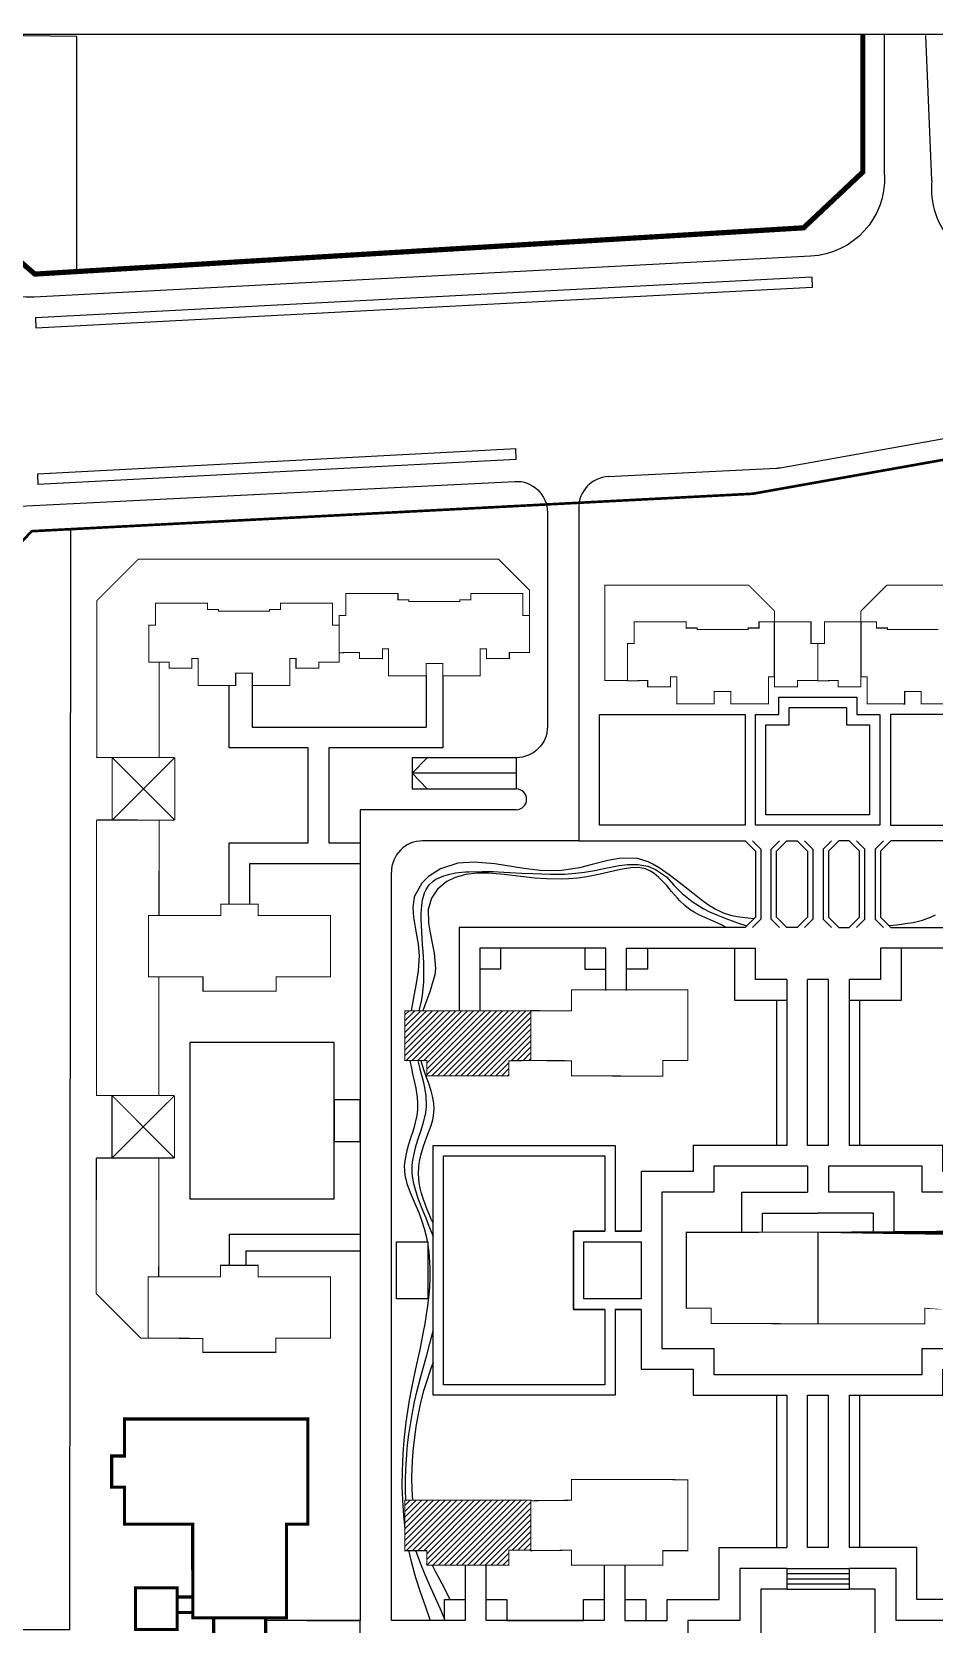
# Model space of a CAD drawing. Extents: x 164940 to 3842273, y 640355 to 1124023.
# Drawn here: x 3626102 to 3629571, y 1086024 to 1092145 of the extents above; entities that cross this region are included whole.
import ezdxf

# ---------------------------------------------------------------- set-up
doc = ezdxf.new("R2010")
doc.units = 0
doc.header["$LTSCALE"] = 1000
doc.header["$MEASUREMENT"] = 0
for name, pattern in [('238400', [0.8, 0.5, -0.3]), ('ACAD_ISO04W100', [30.5, 24, -3, 0.5, -3]), ('DASH', [0.35, 0.25, -0.1])]:
    doc.linetypes.add(name, pattern=pattern)
for name, color, linetype in [('HACTH', 8, 'Continuous'), ('l-123', 7, 'Continuous'), ('ROAD', 4, 'Continuous'), ('T-房间', 7, 'Continuous'), ('商业建筑', 7, 'Continuous'), ('地裂缝坐标戳', 130, 'Continuous'), ('红线', 1, 'Continuous'), ('道牙', 3, 'Continuous')]:
    doc.layers.add(name, color=color, linetype=linetype)
pattern_1 = [(45, (3328025.335582726, 1110707.083654269), (-11.22532015133644, 11.22532015133644), [])]

msp = doc.modelspace()

# ---------------------------------------------------------------- hatches: boundary and pattern name
at = {"layer": 'HACTH'}
h = msp.add_hatch(dxfattribs=at)
h.set_pattern_fill('ANSI31', color=6, scale=10, style=0)
h.set_pattern_definition(pattern_1)
h.paths.add_polyline_path([(3627536.013511221, 1088381.621291497), (3627536.013511193, 1088189.621290908), (3627620.013511187, 1088189.621290889), (3627620.013511178, 1088131.621290882), (3627936.01351124, 1088131.621290882), (3627936.01351124, 1088189.621290889), (3628020.013511169, 1088189.621290908), (3628020.013511206, 1088381.621291497)])
h = msp.add_hatch(dxfattribs=at)
h.set_pattern_fill('ANSI31', color=6, scale=10, style=0)
h.set_pattern_definition(pattern_1)
h.paths.add_polyline_path([(3627936.013511221, 1086307.764561184), (3628020.013511159, 1086307.764561184), (3628020.013511197, 1086499.764561773), (3627536.013511212, 1086499.764561773), (3627536.013511174, 1086307.764561184), (3627620.013511178, 1086307.764561166), (3627620.013511169, 1086249.764561158), (3627936.01351123, 1086249.764561158)])

# ---------------------------------------------------------------- linework, layer by layer
at = {"color": 8, "linetype": 'Continuous', "const_width": 20, "flags": 128}
msp.add_lwpolyline([(3629296.341831337, 1092134.941592076), (3629296.341831337, 1091605.858349734), (3629068.552089396, 1091391.517509659), (3626113.308862529, 1091213.628106181), (3625849.065088012, 1091442.134494995), (3625849.065088012, 1092132.956690349)], dxfattribs=at)
at = {"color": 8, "linetype": '238400', "ltscale": 5, "flags": 128}
msp.add_lwpolyline([(3626274.232738993, 1091228.130889059), (3626274.232738993, 1092127.168002211), (3625849.065088012, 1092132.956690349), (3625849.065088012, 1091442.134494995), (3626113.308862529, 1091213.628106181), (3626274.232738993, 1091228.130889059)], dxfattribs=at)
at = {"layer": 'l-123', "ltscale": 6}
msp.add_lwpolyline([(3623945.101466735, 1092135.633431011), (3633028.489844256, 1092135.633431011), (3633028.489844256, 1079378.863604319), (3623945.101466735, 1079378.863604319)], close=True, dxfattribs=at)
at = {"layer": 'ROAD', "color": 8}
for p, q in [((3628978.981904245, 1090469.304514535), (3629651.785221963, 1090589.117367164)), ((3628317.976181076, 1090435.055433483), (3628963.980616813, 1090467.597824679)), ((3626948.9028706, 1089472.293871612), (3627617.369178475, 1089472.293871612)), ((3627564.01380385, 1089234.572086082), (3627964.01380385, 1089234.572706361)), ((3627364.005161186, 1089154.572701555), (3627364.012483132, 1086038.085131393)), ((3627964.013510399, 1089154.572701555), (3627364.005161186, 1089154.572701555)), ((3628204.013510399, 1089034.572701555), (3627604.005742331, 1089034.572701555)), ((3626860.356848498, 1087522.913568065), (3627364.005198867, 1087522.914799702)), ((3626860.356848498, 1087522.913568065), (3626860.356848554, 1087402.913750027)), ((3626924.356848092, 1087458.913724561), (3626924.356848148, 1087402.913725775))]:
    msp.add_line(p, q, dxfattribs=at)
at = {"layer": 'ROAD', "color": 8, "ltscale": 6}
for p, q in [((3628204.013510399, 1089034.572701555), (3628844.011114274, 1089034.572701555)), ((3628844.011114274, 1089034.572701555), (3628884.011114274, 1088994.572701555)), ((3629404.020698776, 1089034.572701555), (3629364.020698776, 1088994.572701555)), ((3629964.013510399, 1089034.572701555), (3629404.020698776, 1089034.572701555)), ((3627044.005161186, 1088947.745182392), (3627364.005647113, 1088947.745182392)), ((3628884.011114274, 1088994.572701555), (3628884.011114274, 1088741.621291403)), ((3629364.020698776, 1088994.572701555), (3629364.020698776, 1088741.621291403)), ((3628844.011114274, 1088701.621291403), (3628388.027171816, 1088701.621291403)), ((3628884.011114274, 1088741.621291403), (3628844.011114274, 1088701.621291403)), ((3629364.020698776, 1088741.621291403), (3629404.020698776, 1088701.621291403)), ((3629404.020698776, 1088701.621291403), (3630504.008044737, 1088701.621291403)), ((3628388.027171816, 1088621.621291403), (3628884.011114274, 1088621.621291403)), ((3629859.999848983, 1088621.621291403), (3629364.020698776, 1088621.621291403))]:
    msp.add_line(p, q, dxfattribs=at)
for points in [[(3628205.585664769, 1090334.568326016), (3628873.357735683, 1090369.236356866), (3629667.10133271, 1090510.586261236), (3630034.983796977, 1090529.689734717)], [(3628079.947362735, 1090328.045692452), (3626251.799587903, 1090233.135638227)], [(3628973.189608899, 1089521.153093454), (3628973.189608899, 1089587.153093469), (3629273.189609309, 1089587.153093469), (3629273.189609309, 1089521.153093454), (3629362.368103943, 1089521.153093454), (3629362.368103943, 1089094.572701555), (3628884.011114274, 1089094.572701555), (3628884.011114274, 1089521.153093454), (3628973.189608899, 1089521.153093454)], [(3626860.357374686, 1089027.745182392), (3627164.005161186, 1089027.745182392), (3627164.005161186, 1089392.293871612), (3626860.357374686, 1089392.293871612)], [(3627244.005161186, 1089027.745182392), (3627364.005459162, 1089027.745182392)], [(3628872.295385522, 1089034.572701555), (3628904.011114274, 1089002.856972803), (3628904.011114274, 1088733.337020156), (3628872.295385522, 1088701.621291403)], [(3628975.731635277, 1088701.621291403), (3628944.015906525, 1088733.337020156), (3628944.015906525, 1089002.856972803), (3628975.731635277, 1089034.572701555)], [(3629044.011114274, 1089034.572701555), (3629084.011114274, 1088994.572701555), (3629084.011114274, 1088741.621291403), (3629044.011114274, 1088701.621291403), (3629004.015906525, 1088701.621291403), (3628964.015906525, 1088741.621291403), (3628964.015906525, 1088994.572701555), (3629004.015906525, 1089034.572701555), (3629044.011114274, 1089034.572701555)], [(3629072.295385522, 1089034.572701555), (3629104.011114274, 1089002.856972803), (3629104.011114274, 1088733.337020156), (3629072.295385522, 1088701.621291403)], [(3629175.731635277, 1089034.572701555), (3629144.015906525, 1089002.856972803), (3629144.015906525, 1088733.337020156), (3629175.731635277, 1088701.621291403)], [(3629244.015906525, 1088701.621291403), (3629284.015906525, 1088741.621291403), (3629284.015906525, 1088994.572701555), (3629244.015906525, 1089034.572701555), (3629204.015906525, 1089034.572701555), (3629164.015906525, 1088994.572701555), (3629164.015906525, 1088741.621291403), (3629204.015906525, 1088701.621291403), (3629244.015906525, 1088701.621291403)], [(3629272.300177773, 1088701.621291403), (3629304.015906525, 1088733.337020156), (3629304.015906525, 1089002.856972803), (3629272.300177773, 1089034.572701555)], [(3629375.736427528, 1089034.572701555), (3629344.020698776, 1089002.856972803), (3629344.020698776, 1088733.337020156), (3629375.736427528, 1088701.621291403)], [(3626940.357374686, 1088791.74478731), (3626940.357374686, 1088947.745182392), (3627126.053290048, 1088947.745182392)], [(3627768.012518526, 1086249.764561158), (3627768.012518526, 1086038.084678993), (3627484.012483132, 1086038.084678993), (3627484.005742331, 1088914.572408114)], [(3628388.027171816, 1088701.621291403), (3627744.018976062, 1088701.621291403), (3627744.018976062, 1088379.538080142)], [(3628308.027171816, 1088621.621291403), (3627824.018976062, 1088621.621291403)], [(3627824.018976062, 1088621.621291403), (3627824.018976062, 1088379.538080142)], [(3627904.018976062, 1088621.621291403), (3627904.018976062, 1088541.621291403), (3627824.018976062, 1088541.621291403)], [(3628228.027171816, 1088621.621291403), (3628228.027171816, 1088541.621291403), (3628308.027171816, 1088541.621291403)], [(3628308.027171816, 1088459.538080104), (3628308.027171816, 1088621.621291403)], [(3628388.027171816, 1088459.538080104), (3628388.027171816, 1088621.621291403)], [(3628468.027171816, 1088621.621291403), (3628468.027171816, 1088541.621291403), (3628388.027171816, 1088541.621291403)], [(3629004.015906525, 1088421.621291403), (3628804.011114274, 1088421.621291403), (3628804.011114274, 1088621.621291403)], [(3629004.015906525, 1088501.621291403), (3628884.011114274, 1088501.621291403), (3628884.011114274, 1088621.621291403)], [(3629364.020698776, 1088621.621291403), (3629364.020698776, 1088501.621291403), (3629244.015906525, 1088501.621291403)], [(3629444.020698776, 1088621.621291403), (3629444.020698776, 1088421.621291403), (3629244.015906525, 1088421.621291403)], [(3629004.015906525, 1088501.621291403), (3629004.015906525, 1087863.764562317)], [(3629164.015906525, 1088501.621291403), (3629084.015906525, 1088501.621291403)], [(3629084.015906525, 1087863.764562317), (3629084.015906525, 1088501.621291403)], [(3629164.015906525, 1087863.764562317), (3629164.015906525, 1088501.621291403)], [(3629244.015906525, 1088501.621291403), (3629244.015906525, 1087863.764562317)], [(3628964.015906525, 1088421.621291403), (3628964.015906525, 1087863.764562317)], [(3629284.015906525, 1088421.621291403), (3629284.015906525, 1087863.764562317)], [(3628344.014999817, 1087233.764561944), (3628344.014999817, 1086903.764561553), (3627644.013614577, 1086903.764561553), (3627644.013614577, 1087863.764562317), (3628344.014999817, 1087863.764562317), (3628344.014999817, 1087533.764561944)], [(3629004.015906525, 1087863.764562317), (3628644.013511163, 1087863.764562317), (3628644.013511163, 1087763.764561944), (3628444.013510399, 1087763.764561944), (3628444.013510399, 1087533.764561944)], [(3629164.015906525, 1087863.764562317), (3629084.015906525, 1087863.764562317)], [(3629244.015906525, 1086903.764562317), (3629604.013511163, 1086903.764562317), (3629604.013511163, 1087003.764561944), (3629804.013510399, 1087003.764561944), (3629804.013510399, 1087763.764561944), (3629604.013511163, 1087763.764561944), (3629604.013511163, 1087863.764562317), (3629244.015906525, 1087863.764562317)], [(3626609.960322424, 1087815.55914157), (3626609.960151666, 1087815.356705253)], [(3628304.014999817, 1087233.764561944), (3628304.014999817, 1086943.764561553), (3627684.013614577, 1086943.764561553), (3627684.013614577, 1087823.764562317), (3628304.014999817, 1087823.764562317), (3628304.014999817, 1087533.764561944)], [(3629084.013510921, 1087783.764562317), (3628724.013511163, 1087783.764562317), (3628724.013511163, 1087683.764561944), (3628524.013510399, 1087683.764561944), (3628524.013510399, 1087083.764561944), (3628724.013511163, 1087083.764561944)], [(3628724.013511163, 1087083.764561944), (3628724.013511163, 1086983.764562317), (3629524.013511163, 1086983.764562317), (3629524.013511163, 1087083.764561944), (3629724.013510399, 1087083.764561944), (3629724.013510399, 1087683.764561944), (3629524.013511163, 1087683.764561944), (3629524.013511163, 1087783.764562317), (3629164.013510921, 1087783.764562317)], [(3629084.013510921, 1087783.764562336), (3629084.013510893, 1087683.764561944)], [(3629164.013510921, 1087783.764562317), (3629164.013510893, 1087683.764561944)], [(3628830.918786448, 1087529.76456222), (3628830.918786448, 1087683.764561944), (3629084.013510893, 1087683.764561944)], [(3629417.108235384, 1087529.76456222), (3629417.108235384, 1087683.764561944), (3629164.013510949, 1087683.764561944)], [(3628910.918786448, 1087529.764562239), (3628910.918786448, 1087603.764561944), (3629124.013510921, 1087603.764561944)], [(3629337.108235384, 1087529.764562239), (3629337.108235384, 1087603.764561944), (3629124.013510921, 1087603.764561944)], [(3628304.014999817, 1087533.764561944), (3628184.014999817, 1087533.764561944), (3628184.014999817, 1087233.764561944), (3628304.014999817, 1087233.764561944)], [(3628304.014999817, 1087233.764561944), (3628184.014999817, 1087233.764561944), (3628184.014999817, 1087533.764561944), (3628304.014999817, 1087533.764561944)], [(3628444.013510399, 1087533.764561944), (3628344.014999817, 1087533.764561944)], [(3628344.014999817, 1087533.764561944), (3628444.013510399, 1087533.764561944)], [(3628444.013510399, 1087493.764561944), (3628444.013510399, 1087273.764561944)], [(3628344.014999817, 1087233.764561944), (3628444.013510399, 1087233.764561944)], [(3628444.013510399, 1087233.764561944), (3628344.014999817, 1087233.764561944)], [(3628444.013510399, 1087233.764561944), (3628444.013510399, 1087003.764561944), (3628644.013511163, 1087003.764561944), (3628644.013511163, 1086903.764562317), (3629004.015906525, 1086903.764562317)], [(3628964.015906525, 1086903.764562317), (3628964.015906525, 1086318.085755211)], [(3629004.015906525, 1086903.764562317), (3629004.015906525, 1086318.085755211)], [(3629084.015906525, 1086903.764562317), (3629164.015906525, 1086903.764562317)], [(3629084.015906525, 1086318.089104992), (3629084.015906525, 1086903.764562317)], [(3629164.015906525, 1086318.089104992), (3629164.015906525, 1086903.764562317)], [(3629244.015906525, 1086903.764562317), (3629244.015906525, 1086318.085755211)], [(3629284.015906525, 1086903.764562317), (3629284.015906525, 1086318.085755211)], [(3628382.01251852, 1086249.764561196), (3628382.01251852, 1086038.084678993), (3628544.01154299, 1086038.084678993), (3628544.01154299, 1086118.087430102), (3628744.012380435, 1086118.087430102), (3628744.012380435, 1086318.089104992), (3629004.015906525, 1086318.089104992)], [(3629164.015906525, 1086318.089104992), (3629084.015906525, 1086318.089104992)], [(3629866.014502279, 1086249.764561177), (3629866.014502279, 1086038.084678993), (3629704.01154299, 1086038.084678993), (3629704.01154299, 1086118.087430102), (3629504.012380435, 1086118.087430102), (3629504.012380435, 1086318.089104992), (3629244.015906525, 1086318.089104992)], [(3628302.01251852, 1086249.764561177), (3628302.01251852, 1086038.084678993), (3627848.012518526, 1086038.084678993), (3627848.012518526, 1086249.764561158)], [(3629004.015906525, 1086238.089104992), (3628824.012380435, 1086238.089104992), (3628824.012380435, 1086038.087430102), (3628624.01154299, 1086038.087430102), (3628624.01154299, 1085838.087430102)], [(3629004.015906525, 1086238.089104992), (3629004.015906525, 1086158.089104992)], [(3629004.015906525, 1086238.089104992), (3629244.015906525, 1086238.089104992)], [(3629004.015906525, 1086218.089104992), (3629244.015906525, 1086218.089104992)], [(3629004.015906525, 1086198.089104992), (3629244.015906525, 1086198.089104992)], [(3629624.01154299, 1085838.087430102), (3629624.01154299, 1086038.087430102), (3629424.012380435, 1086038.087430102), (3629424.012380435, 1086238.089104992), (3629244.015906525, 1086238.089104992)], [(3629244.015906525, 1086238.089104992), (3629244.015906525, 1086158.089104992)], [(3629004.015906525, 1086158.089104992), (3628904.012380435, 1086158.089104992), (3628904.012380435, 1085958.087430102), (3628704.01154299, 1085958.087430102), (3628704.01154299, 1085838.087430102)], [(3629004.015906525, 1086178.089104992), (3629244.015906525, 1086178.089104992)], [(3629004.015906525, 1086158.089104992), (3629244.015906525, 1086158.089104992)], [(3629544.01154299, 1085838.087430102), (3629544.01154299, 1085958.087430102), (3629344.012380435, 1085958.087430102), (3629344.012380435, 1086158.089104992), (3629244.015906525, 1086158.089104992)], [(3627688.012518526, 1086038.084678993), (3627688.012518526, 1086118.084678993), (3627768.012518526, 1086118.084678993)], [(3627848.012518526, 1086118.084678993), (3627928.012518526, 1086118.084678993), (3627928.012518526, 1086038.084678993)], [(3628222.01251852, 1086038.084678993), (3628222.01251852, 1086118.084678993), (3628302.01251852, 1086118.084678993)], [(3628382.01251852, 1086118.084678993), (3628462.01251852, 1086118.084678993), (3628462.01251852, 1086038.084678993)], [(3627159.012543146, 1086038.084678993), (3627000.560535795, 1086038.084678993)], [(3627364.01042897, 1086038.086206046), (3627159.012543146, 1086038.084678993)], [(3627159.012543146, 1086038.084678993), (3627364.012483132, 1086038.085753628)], [(3627928.012518526, 1086038.084678993), (3628222.01251852, 1086038.084678993)]]:
    msp.add_lwpolyline(points, dxfattribs=at)
at = {"layer": 'ROAD', "color": 8}
msp.add_lwpolyline([(3626055.883052225, 1090321.102780149), (3627957.976181076, 1090416.920479321, -0.4290335848707968), (3628084.013510399, 1090297.072447826), (3628084.013510399, 1089474.573581935, -0.414213562373095), (3627964.013510399, 1089354.573581935), (3627564.01380385, 1089354.573581935)], format="xyb", dxfattribs=at)
for points in [[(3628204.013510399, 1090315.207401988), (3628204.013510399, 1089034.572701555)], [(3626860.357374686, 1089392.293871612), (3626860.357374686, 1089392.293871612), (3626860.357374686, 1089632.293871575)], [(3626948.9028706, 1089632.293871593), (3626948.9028706, 1089472.293871612)], [(3627681.369178069, 1089669.353748717), (3627681.369178069, 1089392.293871612), (3627244.005161186, 1089392.293871612), (3627244.005161186, 1089027.745182392)], [(3627617.369178475, 1089669.353748717), (3627617.369178475, 1089472.293871612)], [(3627564.01380385, 1089354.573581935), (3627564.01380385, 1089234.572086082)], [(3627621.238980728, 1089354.572743688), (3627564.01380385, 1089294.573144157), (3627621.238975699, 1089234.572174818)], [(3627964.01380385, 1089354.573581935), (3627964.01380385, 1089234.572706361)], [(3627964.01380385, 1089294.573144157), (3627564.01380385, 1089294.573144157)], [(3626860.357374686, 1088791.744802453), (3626860.357374686, 1089027.745182392)], [(3626924.356951469, 1087458.913724561), (3627364.005349229, 1087458.914799698)]]:
    msp.add_lwpolyline(points, dxfattribs=at)
for points in [[(3626251.796072728, 1090233.135455259), (3626101.427717215, 1090225.308642191), (3625851.577310913, 1089962.350631923), (3625848.269566993, 1086003.087430083), (3626248.266740038, 1086003.087430083), (3626251.796072728, 1090233.135455259)], [(3627264.006860691, 1088259.198653576), (3626709.59664622, 1088259.197989058), (3626709.596646174, 1087659.198144925), (3627264.006860645, 1087659.198809461)], [(3627264.006860672, 1087879.198731527), (3627364.007718486, 1087879.198778503), (3627364.007718486, 1088039.198778503), (3627264.006860672, 1088039.198731527)]]:
    msp.add_lwpolyline(points, close=True, dxfattribs=at)
at = {"layer": 'ROAD', "color": 8, "ltscale": 6}
for points in [[(3628844.011114274, 1089094.572701555), (3628284.012576898, 1089094.572701555), (3628284.012576898, 1089521.153093454), (3628844.011114274, 1089521.153093454)], [(3629013.189608899, 1089481.153093454), (3629013.189608899, 1089547.153093469), (3629233.189609309, 1089547.153093469), (3629233.189609309, 1089481.153093454), (3629322.368103943, 1089481.153093454), (3629322.368103943, 1089134.572701555), (3628924.011114274, 1089134.572701555), (3628924.011114274, 1089481.153093454)], [(3629402.368103943, 1089094.572701555), (3629964.014443901, 1089094.572701555), (3629964.014443901, 1089521.153093454), (3629402.368103943, 1089521.153093454)], [(3627624.013614577, 1087273.764561944), (3627504.009036279, 1087273.764702518), (3627504.009036279, 1087493.764702518), (3627624.013614577, 1087493.764561944)], [(3628444.013510399, 1087273.764561944), (3628224.014999817, 1087273.764561944), (3628224.014999817, 1087493.764561944), (3628444.013510399, 1087493.764561944)], [(3627364.01042897, 1086038.086206046), (3627000.560535795, 1086038.085131393), (3627000.560535795, 1085438.08499907), (3627364.01042897, 1085438.086073705)]]:
    msp.add_lwpolyline(points, close=True, dxfattribs=at)
at = {"layer": 'ROAD', "color": 8}
for centre, radius, start, end in [((3628324.013510399, 1090315.207401988), 120, 92.88382420105098, 180), ((3628957.94328748, 1090587.445856192), 120.0000000000065, 272.883824201051, 280.0973917685382), ((3627964.013865876, 1089194.57268848), 40.00001789397675, 270.0000800412793, 90.00008004127936), ((3627604.005742331, 1088914.572701555), 120, 90, 180.0001600825587)]:
    msp.add_arc(centre, radius, start, end, dxfattribs=at)
at = {"layer": 'T-房间', "linetype": 'DASH', "ltscale": 6}
for p, q in [((3628957.189609117, 1089665.081355096), (3628957.189609117, 1089877.15309345)), ((3629289.189609119, 1089877.15309345), (3629289.189609119, 1089665.081355096))]:
    msp.add_line(p, q, dxfattribs=at)
at = {"layer": 'T-房间', "ltscale": 6, "const_width": 4}
for points in [[(3628015.369178305, 1089901.353748728), (3628015.369178305, 1089998.160457377), (3627895.369178305, 1090118.160457377), (3626511.703366765, 1090118.160457377), (3626351.585293232, 1089958.177384053), (3626351.076552902, 1089355.036394288)], [(3628957.189609117, 1089877.15309345), (3628957.189609117, 1089918.160457377), (3628857.189609117, 1090018.160457377), (3628304.013510409, 1090018.160457377), (3628304.013510409, 1089651.153093491), (3628391.189609083, 1089651.153093491)], [(3629289.189609119, 1089877.15309345), (3629289.189609119, 1089918.160457377), (3629389.189609119, 1090018.160457377), (3629944.013510409, 1090018.160457377), (3629944.013510409, 1089651.153093491), (3629855.189609124, 1089651.153093491)], [(3629587.189609108, 1089847.153093432), (3629391.18960913, 1089847.153093376), (3629391.18960913, 1089853.153093447), (3629349.189609128, 1089853.153093447), (3629349.189609128, 1089877.15309345), (3629149.189609119, 1089877.15309345), (3629149.189609119, 1089793.153093447), (3629123.189609122, 1089793.153093447), (3629123.189609095, 1089651.153093491), (3629201.189609121, 1089651.153093473), (3629201.189609121, 1089627.153093469), (3629289.189609119, 1089627.153093469), (3629289.189609119, 1089665.081355096), (3629313.189609327, 1089665.081355096), (3629313.189609327, 1089561.153093454), (3629457.189609322, 1089561.153093436), (3629457.189609294, 1089609.153093406), (3629521.189608953, 1089609.153093369), (3629521.189608916, 1089561.153093436), (3629665.189608919, 1089561.153093436)], [(3626591.386428659, 1089722.310741384), (3626591.076467528, 1089354.833957971)], [(3626351.076552902, 1089355.036394288), (3626651.076552902, 1089354.783348803)], [(3626411.076552902, 1089355.036394288), (3626411.076552902, 1089115.036394288)], [(3626411.076552902, 1089354.985785194), (3626651.076552902, 1089114.783178054)], [(3626651.076552902, 1089354.783348803), (3626411.076552902, 1089115.036394288)], [(3626651.076552902, 1089354.783348803), (3626651.076552902, 1089114.783178054)], [(3626350.87411652, 1089115.036394288), (3626349.98047766, 1088055.576011342)], [(3626651.076552902, 1089114.783178054), (3626350.87411652, 1089115.036394288)], [(3626590.874031146, 1089114.833957971), (3626590.564457296, 1088747.816315283)], [(3626590.365349089, 1088511.762058371), (3626589.980563034, 1088055.576011342)], [(3626349.98047766, 1088055.576011342), (3626649.98047766, 1088055.576011342)], [(3626409.98047766, 1088055.576011342), (3626409.98047766, 1087815.576011342)], [(3626409.98047766, 1088055.525402249), (3626649.98047766, 1087815.322795109)], [(3626649.98047766, 1088055.322965857), (3626409.98047766, 1087815.576011342)], [(3626411.076552902, 1088055.576011342), (3626411.076552902, 1087870.036394288)], [(3626649.98047766, 1088055.322965857), (3626649.98047766, 1087815.322795109)], [(3626349.778041278, 1087815.576011342), (3626349.338451388, 1087294.416856774), (3626520.679707059, 1087122.931016394), (3626549.202324624, 1087122.931173079)], [(3626349.778041278, 1087815.576011342), (3626649.98047766, 1087815.576011342)], [(3626589.778126662, 1087815.576011342), (3626589.3929991, 1087358.985091679)]]:
    msp.add_lwpolyline(points, dxfattribs=at)
for points in [[(3628015.369178296, 1089901.353748728), (3627989.3691783, 1089901.353748728), (3627989.3691783, 1089985.353748713), (3627789.36917829, 1089985.353748713), (3627789.36917829, 1089961.353748728), (3627747.369178298, 1089961.353748728), (3627747.369178289, 1089955.353748713), (3627551.369178311, 1089955.353748658), (3627551.369178311, 1089961.353748728), (3627509.369178309, 1089961.353748728), (3627509.369178309, 1089985.353748713), (3627309.3691783, 1089985.353748713), (3627309.3691783, 1089901.353748728), (3627283.369178294, 1089901.353748728), (3627283.369178276, 1089759.353748773), (3627361.369178302, 1089759.353748754), (3627361.369178302, 1089735.353748751), (3627449.3691783, 1089735.353748751), (3627449.3691783, 1089773.282010377), (3627473.369178508, 1089773.282010377), (3627473.369178508, 1089669.353748717), (3627617.369178503, 1089669.353748717), (3627617.369178475, 1089717.353748687), (3627681.369178125, 1089717.35374865), (3627681.369178097, 1089669.353748717), (3627825.3691781, 1089669.353748717), (3627825.3691781, 1089773.282010377), (3627849.3691783, 1089773.282010377), (3627849.3691783, 1089735.353748751), (3627937.369178298, 1089735.353748751), (3627937.369178298, 1089759.353748754), (3628015.369178305, 1089759.353748754)], [(3627283.369178294, 1089864.293871605), (3627257.369178298, 1089864.293871605), (3627257.369178298, 1089948.293871608), (3627057.369178289, 1089948.293871608), (3627057.369178289, 1089924.293871605), (3627015.369178287, 1089924.293871623), (3627015.369178287, 1089918.29387159), (3626819.369178309, 1089918.293871552), (3626819.369178309, 1089924.293871605), (3626777.369178307, 1089924.293871605), (3626777.369178307, 1089948.293871608), (3626577.369178298, 1089948.293871608), (3626577.369178298, 1089864.293871605), (3626551.369178292, 1089864.293871605), (3626551.369178274, 1089722.293871649), (3626629.3691783, 1089722.293871649), (3626629.3691783, 1089698.293871646), (3626717.369178298, 1089698.293871646), (3626717.369178298, 1089736.222133272), (3626741.369178507, 1089736.222133272), (3626741.369178497, 1089632.293871612), (3626885.369178501, 1089632.293871612), (3626885.369178473, 1089680.293871582), (3626949.369178123, 1089680.293871526), (3626949.369178095, 1089632.293871612), (3627093.369178089, 1089632.293871612), (3627093.369178089, 1089736.222133272), (3627117.369178298, 1089736.222133272), (3627117.369178298, 1089698.293871646), (3627205.369178296, 1089698.293871646), (3627205.369178296, 1089722.293871649), (3627283.369178294, 1089722.293871649)], [(3629123.189609113, 1089793.153093447), (3629097.189609117, 1089793.153093447), (3629097.189609117, 1089877.153093432), (3628897.189609108, 1089877.15309345), (3628897.189609108, 1089853.153093447), (3628855.189609115, 1089853.153093447), (3628855.189609106, 1089847.153093432), (3628659.189609128, 1089847.153093376), (3628659.189609128, 1089853.153093447), (3628617.189609126, 1089853.153093447), (3628617.189609126, 1089877.15309345), (3628417.189609117, 1089877.15309345), (3628417.189609117, 1089793.153093447), (3628391.189609111, 1089793.153093447), (3628391.189609093, 1089651.153093491), (3628469.189609119, 1089651.153093473), (3628469.189609119, 1089627.153093469), (3628557.189609117, 1089627.153093469), (3628557.189609117, 1089665.081355096), (3628581.189609325, 1089665.081355096), (3628581.189609316, 1089561.153093436), (3628725.18960932, 1089561.153093436), (3628725.189609292, 1089609.153093406), (3628789.189608942, 1089609.153093369), (3628789.189608914, 1089561.153093436), (3628933.189608918, 1089561.153093436), (3628933.189608918, 1089665.081355096), (3628957.189609117, 1089665.081355096), (3628957.189609117, 1089627.153093469), (3629045.189609115, 1089627.153093469), (3629045.189609115, 1089651.153093473), (3629123.189609122, 1089651.153093473)], [(3627250.357364842, 1088747.745178238), (3627250.357312045, 1088511.74517677), (3627040.857297142, 1088511.745175448), (3627040.857299852, 1088457.245183521), (3626759.857299847, 1088457.245183521), (3626759.857299847, 1088511.745183513), (3626550.357312045, 1088511.745190666), (3626550.357358118, 1088747.745177363), (3626828.357405306, 1088747.745178238), (3626828.35741637, 1088791.744814561), (3626972.357333002, 1088791.744760004), (3626972.357333002, 1088747.745183323), (3627250.357364842, 1088747.745178238)], [(3628020.013511206, 1088381.621291497), (3628176.013511184, 1088381.621291459), (3628176.013511184, 1088461.621291403), (3628528.013511186, 1088461.621291459), (3628624.013511163, 1088461.621291441), (3628624.01351121, 1088189.621290908), (3628528.013511204, 1088189.621290871), (3628528.013511213, 1088131.621290901), (3628176.013511165, 1088131.621290882), (3628176.013511165, 1088189.621290871), (3628020.013511169, 1088189.621290889)], [(3628020.013511197, 1088381.621291497), (3627536.013511221, 1088381.621291497), (3627536.013511193, 1088189.621290908), (3627620.013511187, 1088189.621290889), (3627620.013511178, 1088131.621290882), (3627936.01351124, 1088131.621290882), (3627936.01351124, 1088189.621290889), (3628020.013511234, 1088189.621290908)], [(3629124.013511079, 1087529.764562276), (3629124.013511079, 1087529.764562276), (3628617.824062274, 1087529.764562183), (3628617.824062274, 1087237.764561669), (3628713.82406227, 1087237.76456165), (3628713.82406227, 1087179.76456168), (3629124.013511163, 1087179.764561717), (3629124.013511172, 1087237.764561706)], [(3629630.202960043, 1087529.764562183), (3629124.013511238, 1087529.764562276), (3629124.013511238, 1087529.764562276), (3629124.013511172, 1087237.764561743), (3629124.013511163, 1087179.764561717), (3629534.202960047, 1087179.76456168), (3629534.202960056, 1087237.76456165), (3629630.202960053, 1087237.764561669)], [(3627249.393690458, 1087358.914141346), (3627249.393637662, 1087122.914139879), (3627039.893622759, 1087122.914138556), (3627039.893625469, 1087068.414146629), (3626758.893625473, 1087068.414146629), (3626758.893625463, 1087122.914146621), (3626549.393637662, 1087122.914153774), (3626549.393690458, 1087358.914140452), (3626827.393730932, 1087358.914141346), (3626827.393741987, 1087402.913777669), (3626971.393658618, 1087402.913723112), (3626971.393658618, 1087358.914146431), (3627249.393690458, 1087358.914141346)], [(3628020.013511197, 1086499.764561792), (3628176.013511174, 1086499.764561754), (3628176.013511174, 1086579.764561699), (3628528.013511176, 1086579.764561754), (3628624.013511154, 1086579.764561736), (3628624.0135112, 1086307.764561203), (3628528.013511195, 1086307.764561166), (3628528.013511204, 1086249.764561196), (3628176.013511156, 1086249.764561177), (3628176.013511156, 1086307.764561166), (3628020.013511159, 1086307.764561184)], [(3628020.013511187, 1086499.764561773), (3627536.013511212, 1086499.764561773), (3627536.013511174, 1086307.764561184), (3627620.013511178, 1086307.764561166), (3627620.013511169, 1086249.764561158), (3627936.01351123, 1086249.764561158), (3627936.013511221, 1086307.764561184), (3628020.013511225, 1086307.764561184)]]:
    msp.add_lwpolyline(points, close=True, dxfattribs=at)
at = {"layer": '商业建筑', "const_width": 12}
for points in [[(3626720.560535804, 1086048.087430083), (3627080.560535795, 1086048.087430083), (3627080.560535823, 1086408.087430083), (3627162.560535788, 1086408.087430083), (3627162.560535778, 1086812.087430105), (3626458.245009768, 1086812.087430105), (3626458.245009768, 1086670.087430113), (3626408.580792031, 1086670.078974486), (3626408.580792031, 1086550.078974486), (3626458.245009768, 1086550.087430113), (3626458.245009768, 1086408.087430139), (3626720.031269749, 1086408.087430083), (3626720.560535804, 1086048.087430083)], [(3626500.560535814, 1086163.087430083), (3626660.560535804, 1086163.087430102), (3626660.560535804, 1086003.087430102), (3626500.560535814, 1086003.087430083)], [(3627000.560535795, 1086048.087430083), (3626800.560535795, 1086048.087430083), (3626800.560535795, 1085918.087430102), (3627000.560535795, 1085918.087430102)]]:
    msp.add_lwpolyline(points, close=True, dxfattribs=at)
for points in [[(3626660.560535804, 1086128.087430102), (3626720.560535804, 1086128.087430102)], [(3626660.560535804, 1086068.087430102), (3626720.560535804, 1086068.087430102)]]:
    msp.add_lwpolyline(points, dxfattribs=at)
at = {"layer": '地裂缝坐标戳', "color": 8, "ltscale": 6}
for points in [[(3628877.579298054, 1088735.189475183), (3628843.866036625, 1088738.744896621), (3628813.078625591, 1088743.223833618), (3628794.392497928, 1088746.978954904), (3628764.427282649, 1088755.504589629), (3628728.233336617, 1088771.771491215), (3628702.671285148, 1088787.474788361), (3628674.943501369, 1088807.599422679), (3628642.616617034, 1088833.379157939), (3628613.460816328, 1088856.737727978), (3628578.69674578, 1088883.677432359), (3628551.257977846, 1088904.580272426), (3628512.814967704, 1088931.04352272), (3628489.129967473, 1088945.263154496), (3628471.512673317, 1088954.080144641), (3628425.844093447, 1088967.717545022), (3628359.322744614, 1088967.195377395), (3628315.795410403, 1088959.097000052), (3628256.502418469, 1088943.898202003), (3628207.77855423, 1088931.533514623), (3628137.712119172, 1088920.527326398), (3628094.656932221, 1088919.440856044), (3628056.333630296, 1088921.460162558), (3627992.885195657, 1088929.119569816), (3627953.832908698, 1088935.327754327), (3627881.867456163, 1088946.744740707), (3627801.882363676, 1088953.418712158), (3627739.123585911, 1088948.608222798), (3627672.175914139, 1088926.855545238), (3627626.404528801, 1088897.153920558), (3627600.594884331, 1088871.627212231), (3627572.125923445, 1088819.687142827), (3627566.604581351, 1088777.880546142), (3627568.92240443, 1088741.901388866), (3627579.511581377, 1088680.310750817), (3627586.924323902, 1088637.138941725), (3627590.402234529, 1088592.710789506), (3627587.23567926, 1088534.951112279), (3627579.887933812, 1088486.673161433), (3627570.488100571, 1088438.499167458), (3627559.63222576, 1088381.621291497)], [(3627591.224803549, 1088381.621291497), (3627599.441954398, 1088418.535841842), (3627603.358373397, 1088440.025464118), (3627608.65383445, 1088492.513322578), (3627609.234899363, 1088535.508766201), (3627608.244187587, 1088565.68029045), (3627605.662592013, 1088608.83635736), (3627603.694800508, 1088636.847901799), (3627602.144196152, 1088659.636933476), (3627599.565208766, 1088709.177498788), (3627598.979267438, 1088732.642504898), (3627599.066701808, 1088754.907750384), (3627600.917049374, 1088785.757862934), (3627604.19241457, 1088808.05860429), (3627611.799234922, 1088835.23923044), (3627617.427524921, 1088847.791676883), (3627629.341306376, 1088865.516403568), (3627644.981932917, 1088880.099439648), (3627655.28312206, 1088887.009550472), (3627686.180880737, 1088900.937595078), (3627708.992324664, 1088907.280627013), (3627730.709586169, 1088911.390198608), (3627768.179350735, 1088915.505990376), (3627781.867408163, 1088916.330098704), (3627832.660557485, 1088917.351721701), (3627875.447509482, 1088916.659410716), (3627916.547104043, 1088915.058773354), (3627984.980295558, 1088911.217846953), (3628027.915696033, 1088908.772190911), (3628095.014747043, 1088906.426108991), (3628149.315338123, 1088907.144514796), (3628191.753437256, 1088910.050409836), (3628226.456472331, 1088914.240606417), (3628265.778079207, 1088921.099227861), (3628307.635639745, 1088929.860880253), (3628328.082019954, 1088934.081770469), (3628360.303485372, 1088939.908942737), (3628392.337558779, 1088943.83391288), (3628431.727608235, 1088944.392061651), (3628469.45548996, 1088937.997815971), (3628499.952524832, 1088925.213332296), (3628541.814089331, 1088895.938161061), (3628570.140236921, 1088864.720537764), (3628583.53772544, 1088850.680759427), (3628601.820249275, 1088832.798579399), (3628639.903015892, 1088801.551912193), (3628682.492130247, 1088775.007298597), (3628707.53619123, 1088762.189073068), (3628769.74125765, 1088735.961165176), (3628794.4662757, 1088726.975010996), (3628814.804988119, 1088719.943634559), (3628850.447001538, 1088708.057178658)], [(3628772.542683004, 1088701.621291403), (3628750.758792038, 1088712.933443066), (3628718.784252272, 1088727.335038957), (3628688.47429767, 1088740.21464181), (3628665.91980322, 1088750.635575642), (3628648.040930468, 1088760.178134356), (3628632.510765183, 1088769.984230556), (3628612.201591178, 1088785.732823563), (3628592.652115782, 1088804.183890101), (3628583.441544414, 1088813.985998248), (3628561.393812166, 1088840.032059596), (3628542.623185969, 1088862.545101725), (3628522.371852339, 1088883.90061763), (3628512.37217263, 1088893.54666679), (3628494.182450051, 1088908.773783826), (3628479.784543102, 1088918.281794124), (3628461.211713885, 1088926.878793862), (3628434.374732102, 1088932.237275232), (3628403.965320556, 1088931.39973468), (3628365.238515164, 1088924.673169766), (3628337.22130195, 1088918.23932412), (3628286.20178105, 1088906.606828411), (3628235.254918474, 1088896.56427049), (3628200.980473214, 1088891.503523578), (3628166.321491373, 1088888.327892096), (3628137.395451522, 1088887.265523531), (3628080.945743152, 1088888.558357143), (3628035.864431269, 1088891.923964926), (3627979.925072023, 1088897.753791836), (3627917.767239545, 1088904.849340887), (3627887.094525729, 1088907.986283124), (3627857.137652968, 1088910.193197009), (3627812.77598229, 1088910.662266471), (3627769.993274237, 1088906.077823219), (3627728.885979827, 1088894.427716386), (3627697.525290341, 1088878.405961309), (3627661.65635904, 1088848.52365327), (3627638.042363605, 1088814.965286487), (3627625.380567095, 1088770.544796762), (3627626.555318681, 1088718.103849132), (3627631.344088192, 1088688.22038005), (3627642.330860567, 1088635.353209273), (3627648.461728158, 1088602.972368029), (3627653.024986998, 1088544.605527621), (3627650.630900401, 1088520.25707391), (3627632.18007961, 1088454.834346984), (3627616.191304156, 1088413.521281191), (3627604.536925095, 1088381.621291459)], [(3629396.540190537, 1088709.101799642), (3629427.686348517, 1088712.337061398), (3629468.847032391, 1088717.78385478), (3629489.818587738, 1088721.508458991), (3629526.37845189, 1088730.44951354), (3629556.813297614, 1088741.32808783), (3629575.808091962, 1088750.350642771)], [(3627555.47871974, 1088189.621290889), (3627561.110831561, 1088160.705176973), (3627565.471639537, 1088139.439267319), (3627571.544682213, 1088111.952825327), (3627577.488127432, 1088083.691113171), (3627583.127177401, 1088048.107430273), (3627584.839787471, 1088026.155054894), (3627584.553942678, 1088002.127005876), (3627581.815092235, 1087978.972975117), (3627570.028689221, 1087930.013130632), (3627564.911794073, 1087913.418633294), (3627559.37774237, 1087896.239555039), (3627550.275150805, 1087867.715966039), (3627543.729030999, 1087845.041788899), (3627536.556633932, 1087812.279197302), (3627533.756231076, 1087784.978457325), (3627536.05874066, 1087749.922403198), (3627543.974208149, 1087717.418127496), (3627556.574025906, 1087682.863053185), (3627563.907754633, 1087665.40305185), (3627574.574267275, 1087640.933262509), (3627589.329034581, 1087605.576410097), (3627599.751232115, 1087577.063112323), (3627609.888620057, 1087544.456578948), (3627618.355648692, 1087510.553886452), (3627621.752611461, 1087493.764564589)], [(3627585.924605669, 1088189.621290889), (3627593.812086281, 1088158.167724878), (3627600.045468069, 1088134.059616708), (3627604.571126361, 1088115.813123015), (3627611.027130482, 1088086.176211153), (3627615.86011158, 1088054.623771281), (3627617.389653201, 1088014.883891892), (3627614.729002218, 1087988.598596853), (3627606.619081057, 1087952.079000016), (3627597.412047775, 1087921.915923719), (3627585.943291743, 1087887.858235453), (3627575.314226725, 1087854.578030714), (3627564.529916828, 1087806.705755562), (3627562.746420174, 1087788.117172223), (3627562.453381398, 1087775.771177196), (3627563.208220589, 1087757.819632747), (3627565.48735284, 1087738.240754426), (3627569.378936977, 1087717.46269957), (3627576.130761539, 1087691.254136366), (3627585.774345749, 1087661.52956915), (3627592.215900567, 1087643.98402809), (3627600.867035861, 1087621.915597644), (3627610.896503224, 1087597.419465397), (3627615.852361328, 1087585.467489519), (3627624.675085858, 1087564.04570571), (3627633.590190566, 1087541.687047601), (3627644.013614577, 1087513.488437691)], [(3627644.013614577, 1087564.442908101), (3627637.28402998, 1087580.481784277), (3627629.276538312, 1087599.558167745), (3627622.012514441, 1087617.260866285), (3627613.706148124, 1087638.60244722), (3627606.268890227, 1087659.603942864), (3627600.062711581, 1087679.741830257), (3627595.003519074, 1087699.774136123), (3627591.17672851, 1087720.321956415), (3627589.274016849, 1087736.373760224), (3627588.366781079, 1087756.239962456), (3627589.451765071, 1087781.385606182), (3627592.111945624, 1087802.418104735), (3627596.822947531, 1087825.916080539), (3627607.172650245, 1087861.439404794), (3627620.701104092, 1087897.296882876), (3627636.87408623, 1087940.417855558), (3627643.214943071, 1087962.432042815), (3627646.371404749, 1087978.46462774), (3627648.157990786, 1088003.453916264), (3627646.620084734, 1088026.594165032), (3627641.801777489, 1088053.360037067), (3627636.577654329, 1088073.358025578), (3627626.153789635, 1088105.796731029), (3627619.4640737, 1088124.708192487), (3627610.386874254, 1088150.071831857), (3627604.429860801, 1088167.38863944), (3627596.762600371, 1088191.986508433)], [(3627624.013614577, 1087480.78947964), (3627627.723023898, 1087453.770945006), (3627629.542698224, 1087435.193079979), (3627630.894772547, 1087415.081921712), (3627631.647606405, 1087395.082720135), (3627631.851067065, 1087374.387802434), (3627631.381741564, 1087349.489976232), (3627630.046868526, 1087322.126061906), (3627627.441426932, 1087289.366234344), (3627622.702903642, 1087247.298856293), (3627617.914615746, 1087213.411692426), (3627612.21758113, 1087178.534704045), (3627606.467675266, 1087146.800324515), (3627599.8509852, 1087112.895793681), (3627591.479773267, 1087072.359837507), (3627581.062253189, 1087023.616123487), (3627570.433967483, 1086973.845614445), (3627561.636909104, 1086931.058011901), (3627552.87841439, 1086885.145916519), (3627539.579242027, 1086800.380527274), (3627531.791000764, 1086730.285915014), (3627527.906536811, 1086679.134763152), (3627525.083368278, 1086612.472854693), (3627524.715565394, 1086552.356131141), (3627526.153554252, 1086501.655512684), (3627530.293256032, 1086440.267719616), (3627536.013511184, 1086388.793058106)], [(3627540.08308972, 1086499.764561773), (3627538.373400287, 1086538.903218535), (3627538.275900275, 1086585.221960311), (3627540.58631919, 1086641.386029095), (3627543.01742966, 1086674.391111684), (3627545.099229875, 1086697.144660716), (3627547.856458572, 1086723.127825771), (3627551.539580521, 1086752.999329352), (3627557.116776106, 1086791.442930874), (3627563.697005973, 1086830.044346441), (3627573.268594078, 1086877.943090507), (3627582.171216707, 1086916.700430949), (3627595.840623516, 1086970.115504757), (3627605.87944647, 1087007.12413146), (3627619.665561493, 1087057.223347117), (3627631.940997845, 1087102.968102199), (3627644.013614577, 1087151.289915469)], [(3627644.013614577, 1087031.132747427), (3627634.03037152, 1087002.231478327), (3627619.78407636, 1086959.479509693), (3627607.831859278, 1086920.242377099), (3627596.3419193, 1086876.225587492), (3627586.539527138, 1086830.304424957), (3627578.513424738, 1086783.48268588), (3627572.724493991, 1086741.384760522), (3627568.274693961, 1086701.384666719), (3627564.267789402, 1086652.529673622), (3627561.888304015, 1086588.173199025), (3627562.711935627, 1086539.911994365), (3627565.41881982, 1086499.764561773)], [(3627549.718109227, 1086307.764561184), (3627559.56751256, 1086264.889903934), (3627577.182417695, 1086202.760707558), (3627595.25914231, 1086147.449543391), (3627613.720506744, 1086093.846892127), (3627632.64398473, 1086038.084678993)], [(3627576.836591099, 1086307.764561184), (3627595.771018636, 1086255.997459152), (3627612.974052724, 1086214.250941471), (3627635.813038812, 1086162.29360313), (3627653.949988109, 1086121.837014154), (3627671.245945289, 1086082.505831801), (3627688.012518526, 1086042.250857846)], [(3627641.235790473, 1086249.764561158), (3627652.538296605, 1086227.517589004), (3627677.679139904, 1086179.192028631), (3627692.706144002, 1086149.996374984), (3627708.477984627, 1086118.084678993)]]:
    msp.add_lwpolyline(points, dxfattribs=at)
at = {"layer": '红线', "color": 8, "linetype": 'ACAD_ISO04W100', "const_width": 10}
msp.add_lwpolyline([(3631996.458318147, 1087165.430173472), (3631996.465973674, 1090295.988684025), (3631746.467277805, 1090546.808824864), (3630446.667729306, 1090551.06773951), (3629667.10133271, 1090510.586261236), (3628873.357735683, 1090369.236356866), (3626251.799587903, 1090233.135638227), (3626101.427717215, 1090225.308642191), (3625851.577310913, 1089962.350631923), (3625849.364849634, 1087314.379733157), (3625849.23731053, 1087163.790173203), (3625846.462657132, 1083835.896286414), (3625844.616232959, 1081485.964490873), (3626094.419562115, 1081235.814163469), (3626244.417375305, 1081235.729201537), (3628844.345424126, 1081234.160205935), (3629644.277932595, 1081133.689184793), (3631746.458277141, 1081132.429184587), (3631996.465973674, 1081382.265607853), (3631996.458318147, 1083971.689649996)], close=True, dxfattribs=at)
at = {"layer": '道牙', "color": 8}
for p, q in [((3629099.983871707, 1091202.432563015), (3629102.082781752, 1091162.487668776)), ((3626115.456298503, 1091045.61014519), (3626117.555208548, 1091005.66525095)), ((3626123.348482258, 1090444.813305911), (3626125.447392303, 1090404.868411653))]:
    msp.add_line(p, q, dxfattribs=at)
at = {"layer": '道牙', "color": 8, "ltscale": 100}
for points in [[(3629379.782682263, 1091594.433355377), (3629379.782682263, 1092135.633431011)], [(3629561.691033437, 1091573.916608513), (3629538.422274633, 1092130.797513229)], [(3629099.983871707, 1091202.432563015), (3626115.456298503, 1091045.61014519)], [(3629102.082781752, 1091162.487668776), (3626117.555208548, 1091005.66525095)], [(3627964.013510399, 1090541.531306681), (3626123.348482258, 1090444.813305911)], [(3627964.013510399, 1090501.476124906), (3627961.914600355, 1090541.421019145)], [(3627964.013510399, 1090501.476124906), (3626125.447392303, 1090404.868411653)]]:
    msp.add_lwpolyline(points, dxfattribs=at)
msp.add_lwpolyline([(3629379.782682263, 1091594.433355377, -0.4110722332291699), (3629095.786051617, 1091282.322351512), (3626111.258478423, 1091125.499933705, -0.4295745012178965), (3625795.516670194, 1091424.985366602), (3625795.500575329, 1091472.662574918)], format="xyb", dxfattribs=at)
msp.add_arc((3629860.044226299, 1091542.52596802), 300.0000000000171, 173.9938597021961, 272.9729455829187, dxfattribs=at)

doc.saveas('drawing.dxf')
